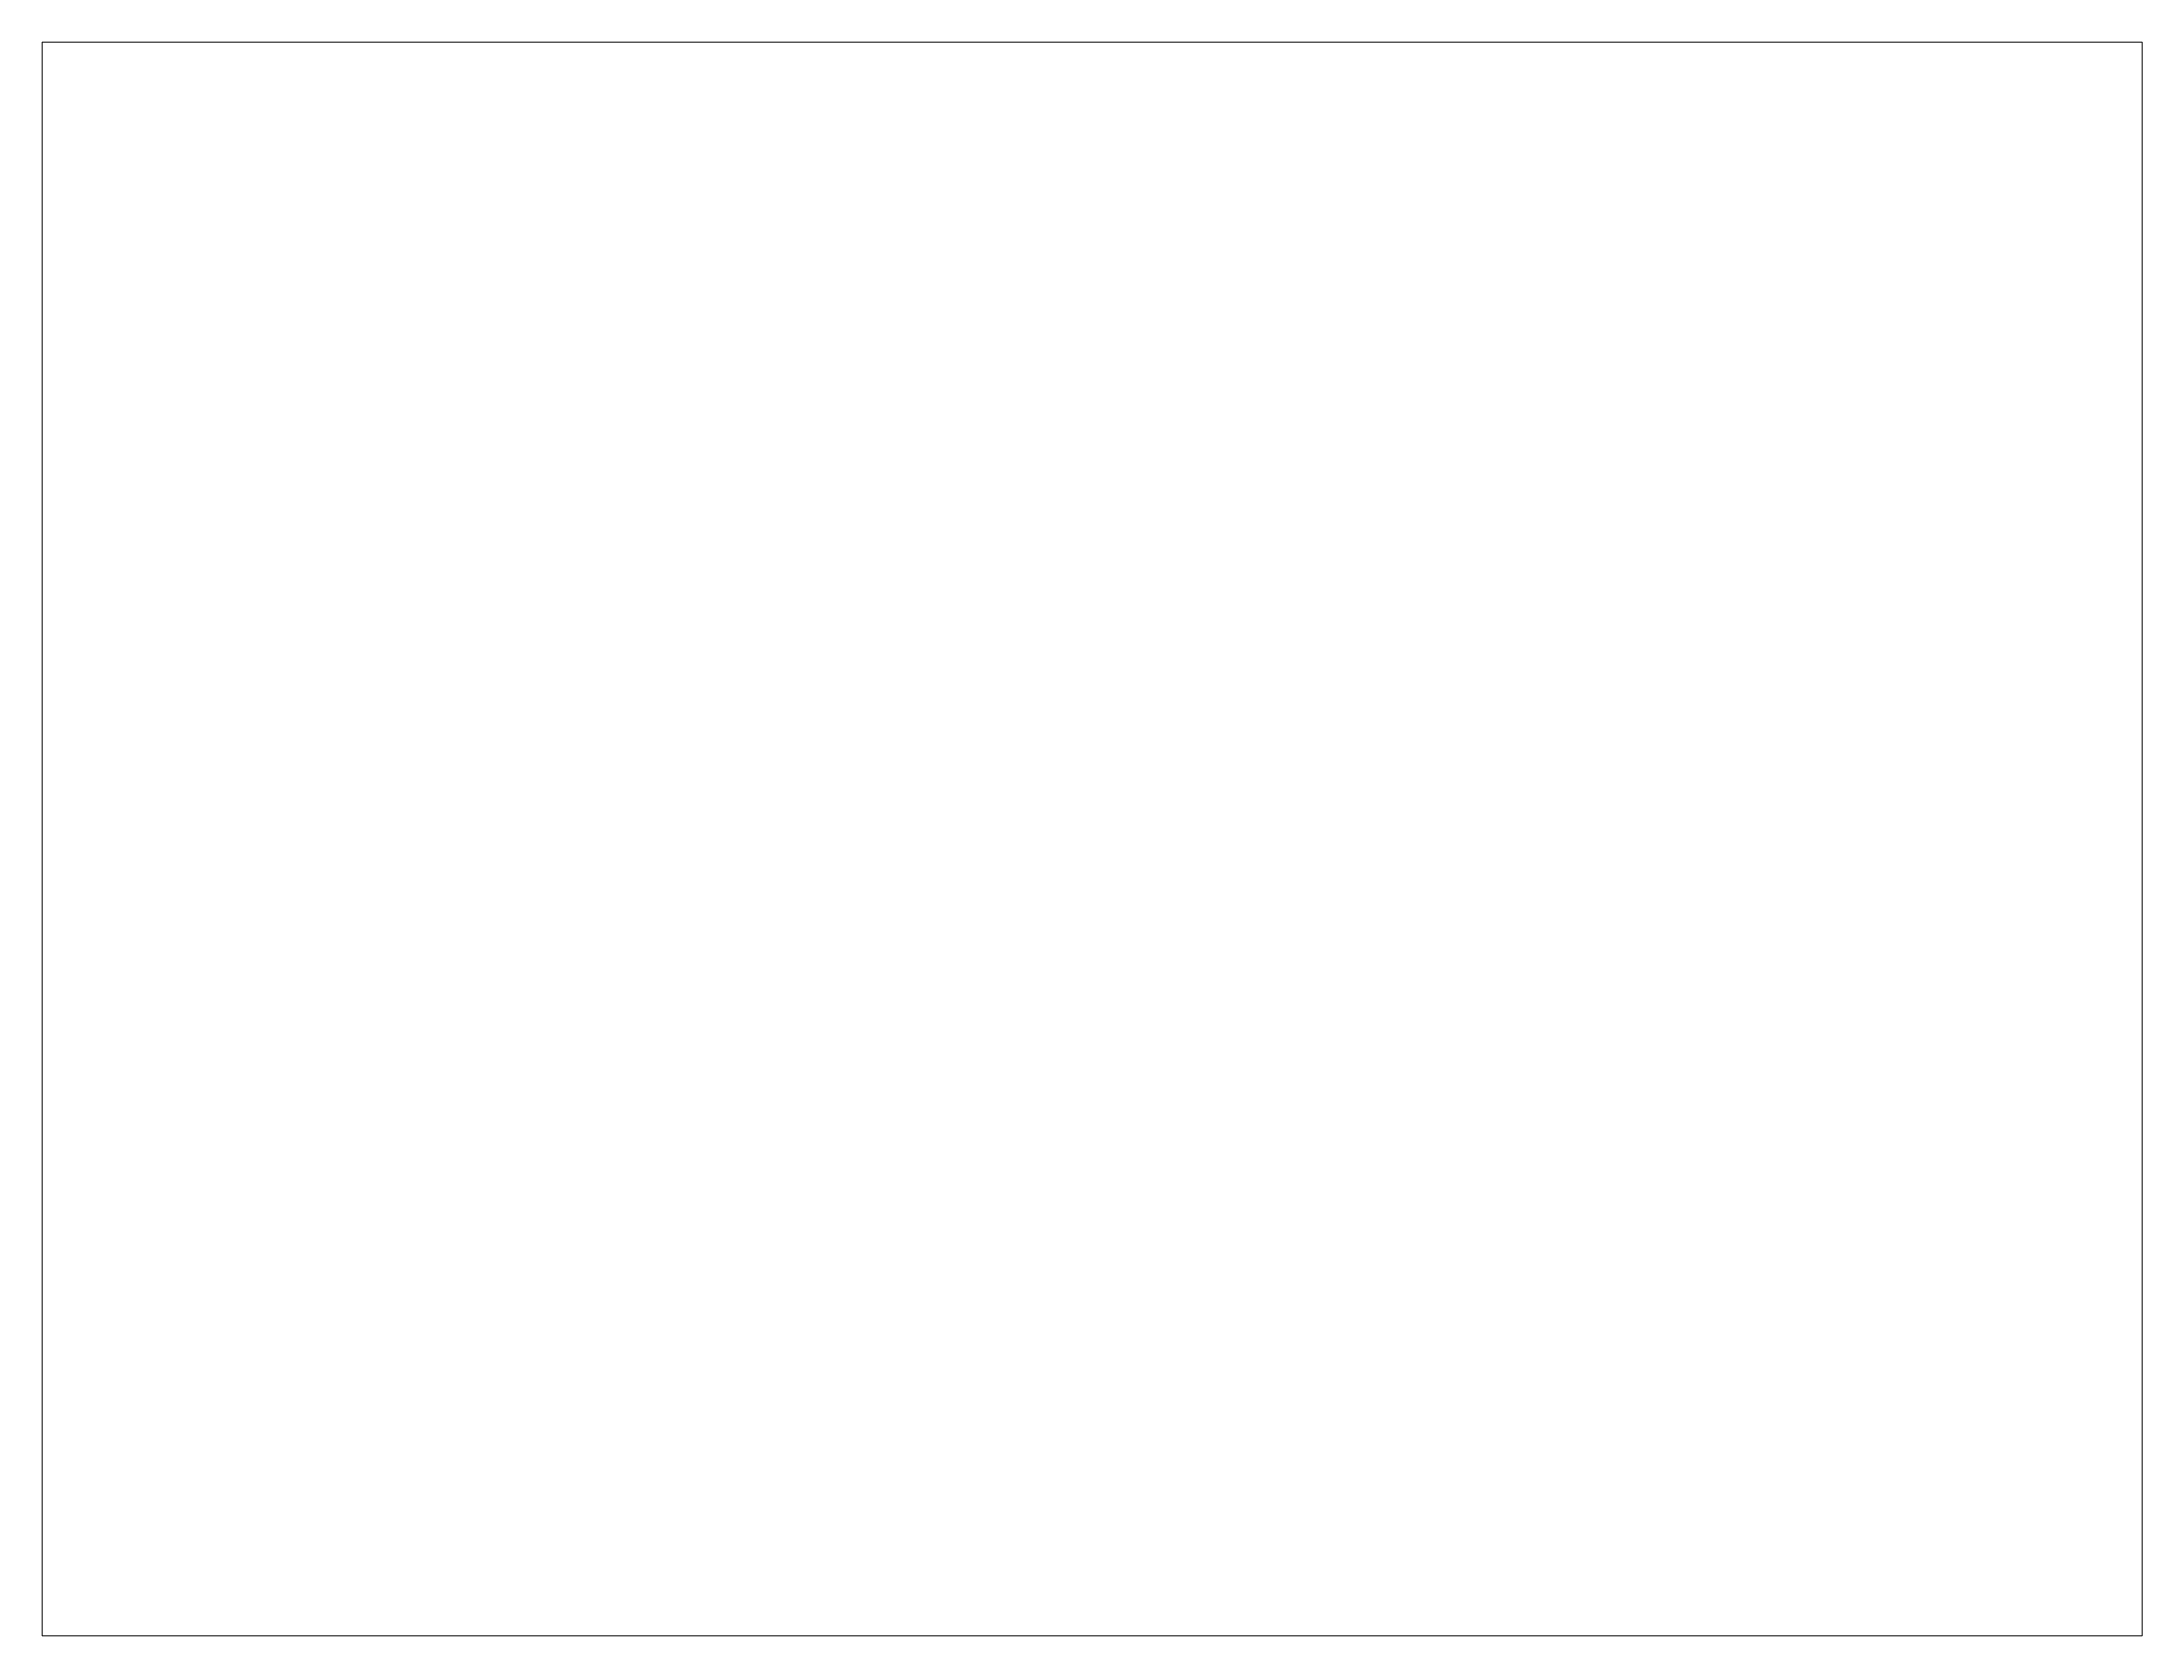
# Paper-space layout 'ЛИСТ2' of a CAD drawing. Header units: millimetres. Extents: x 26 to 231, y 20 to 176.
# The model-space entities are those that its viewports show. They can reach past a viewport. Long polylines and large blocks are cut down to what shows.
import ezdxf

# ---------------------------------------------------------------- set-up
doc = ezdxf.new("R2010")
doc.units = ezdxf.units.MM
doc.styles.get("Standard").update_dxf_attribs({"font": 'TAHOMA.TTF', "oblique": 15})

msp = doc.modelspace()

# ---------------------------------------------------------------- texts
at = {"lineweight": 25, "char_height": 4, "attachment_point": 7}
for insert in [(4643.605, 622.846), (-921.48, -6542.608), (9409.783, -8090.795)]:
    msp.add_mtext('{\\fTahoma|b0|i0|c204|p34; }', dxfattribs=dict(at, insert=insert))
at = {"color": 7, "lineweight": 18, "insert": (2905.168, -3.875), "char_height": 3, "attachment_point": 1}
msp.add_mtext('{\\fTahoma|b0|i0|c204|p34;   }', dxfattribs=at)

psp = doc.layouts.new('ЛИСТ2')

# ---------------------------------------------------------------- viewports
at = {"layer": '0', "lineweight": 18}
psp.add_viewport(center=(128.5, 97.5), size=(205.6, 156), view_center_point=(1713.331, 8060.302), view_height=35450.6916, dxfattribs=at)

doc.saveas('drawing.dxf')
